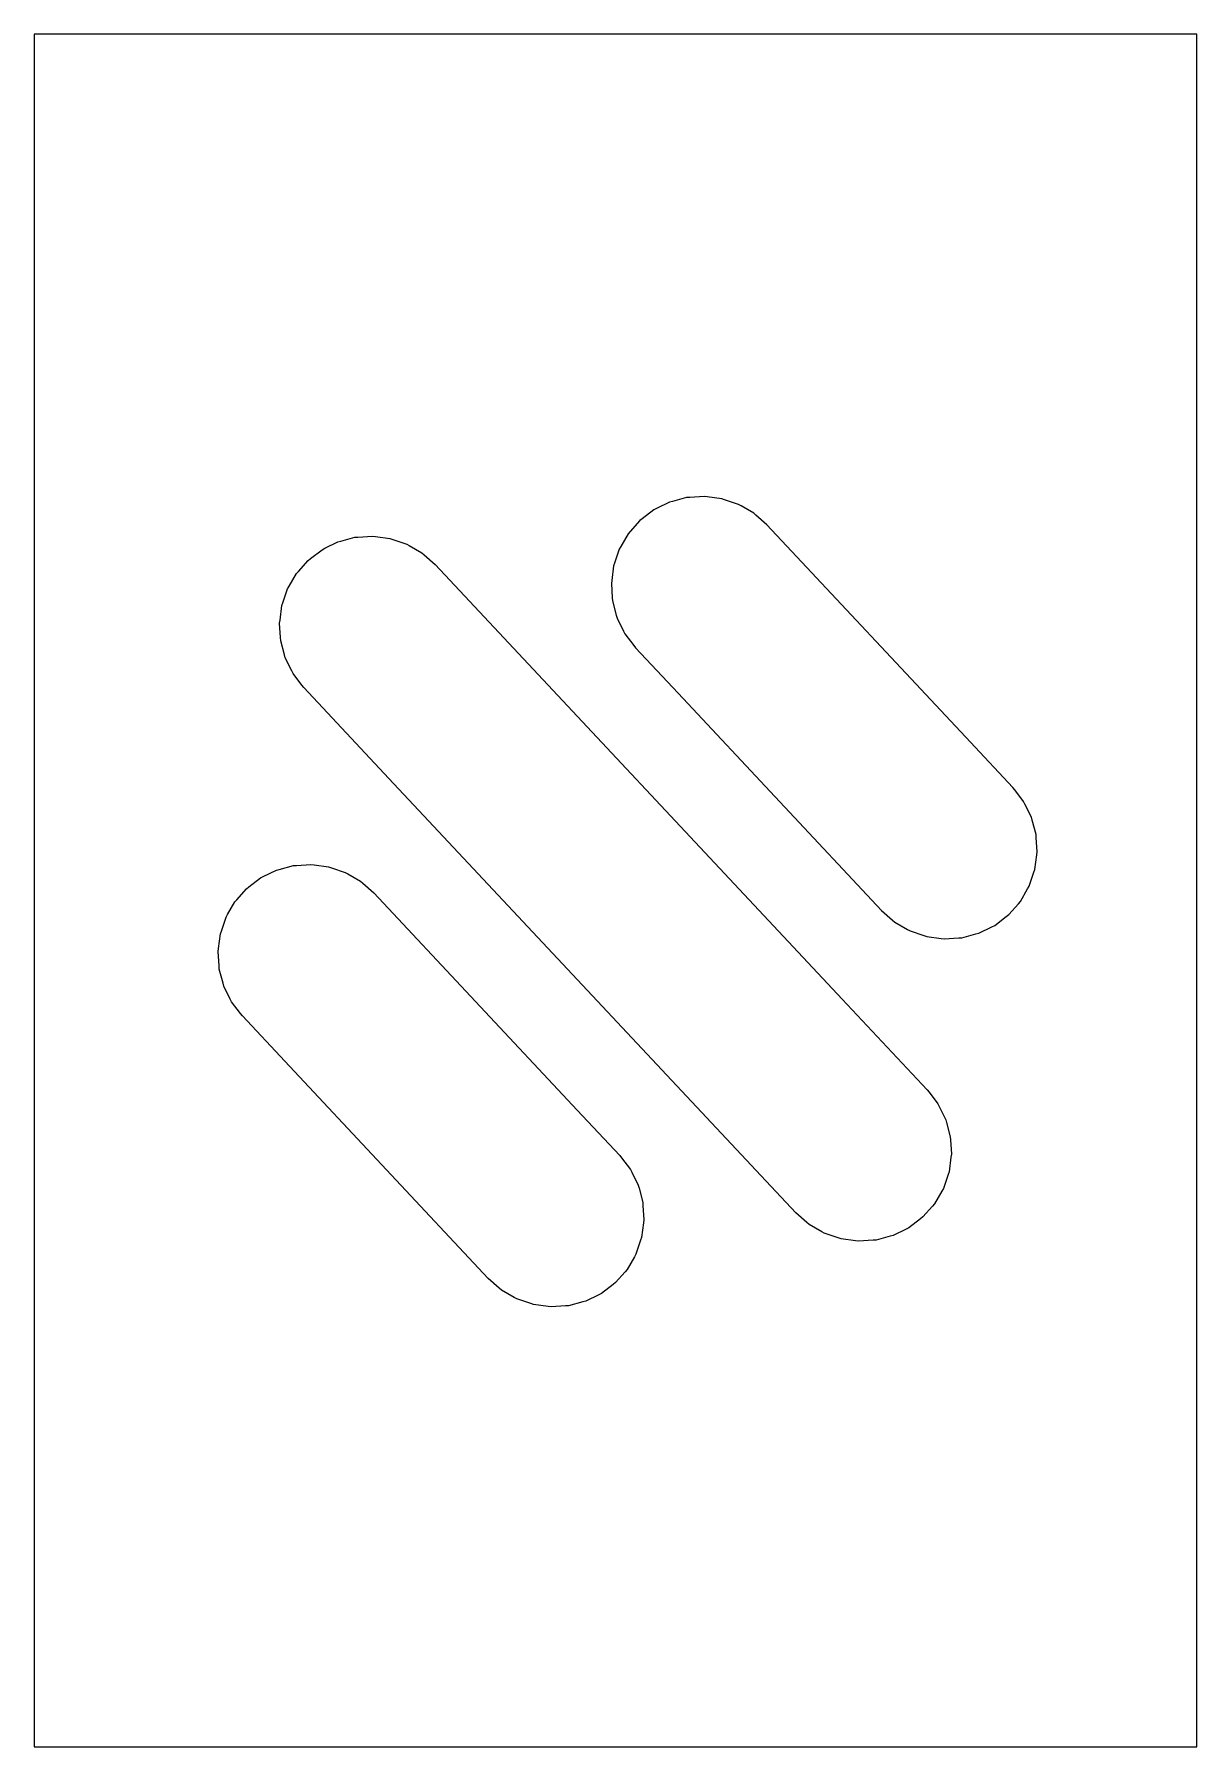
# Model space of a CAD drawing. Header units: metres. Extents: x -18.5 to 13.8, y -1.1 to 46.5.
import ezdxf

# ---------------------------------------------------------------- set-up
doc = ezdxf.new("R2010")
doc.units = ezdxf.units.M

msp = doc.modelspace()

# ---------------------------------------------------------------- linework, layer by layer
for p, q in [((-16.532, 46.5), (-18.55, 46.5)), ((-18.55, 46.5), (-18.55, 46.103)), ((-13.666, 46.5), (-16.532, 46.5)), ((-13.553, 46.5), (-13.666, 46.5)), ((-13.392, 46.5), (-13.553, 46.5)), ((-13.19, 46.5), (-13.392, 46.5)), ((-12.961, 46.5), (-13.19, 46.5)), ((-12.724, 46.5), (-12.961, 46.5)), ((-12.502, 46.5), (-12.724, 46.5)), ((-12.317, 46.5), (-12.502, 46.5)), ((-12.186, 46.5), (-12.317, 46.5)), ((-12.118, 46.5), (-12.186, 46.5)), ((1.894, 46.5), (-12.118, 46.5)), ((11.258, 46.5), (1.894, 46.5)), ((11.351, 46.5), (11.258, 46.5)), ((11.5, 46.5), (11.351, 46.5)), ((11.691, 46.5), (11.5, 46.5)), ((11.5, 46.5), (11.5, 46.5)), ((11.907, 46.5), (11.691, 46.5)), ((12.126, 46.5), (11.907, 46.5)), ((12.329, 46.5), (12.126, 46.5)), ((12.499, 46.5), (12.329, 46.5)), ((12.625, 46.5), (12.499, 46.5)), ((13.75, 46.5), (12.625, 46.5)), ((13.75, 43.623), (13.75, 46.5)), ((-18.55, 46.103), (-18.55, 45.575)), ((-18.55, 45.575), (-18.55, 45.527)), ((-18.55, 45.527), (-18.55, 45.426)), ((-18.55, 45.426), (-18.55, 45.276)), ((-18.55, 45.276), (-18.55, 45.083)), ((-18.55, 45.083), (-18.55, 42.337)), ((13.75, 41.808), (13.75, 43.623)), ((-18.55, 42.337), (-18.55, 42.237)), ((-18.55, 42.237), (-18.55, 42.114)), ((-18.55, 42.114), (-18.55, 40.702)), ((13.75, 16.905), (13.75, 41.808)), ((-18.55, 40.702), (-18.55, 40.617)), ((-18.55, 40.617), (-18.55, 40.527)), ((-18.55, 40.527), (-18.55, 40.439)), ((-18.55, 40.439), (-18.55, 40.361)), ((-18.55, 40.361), (-18.55, 40.101)), ((-18.55, 40.101), (-18.55, 37.889)), ((-18.55, 37.889), (-18.55, 37.414)), ((-18.55, 37.414), (-18.55, 36.064)), ((-18.55, 36.064), (-18.55, 8.73)), ((-0.897, 33.494), (-1.261, 33.315)), ((-0.815, 33.516), (-0.897, 33.494)), ((-0.424, 33.621), (-0.815, 33.516)), ((-0.339, 33.627), (-0.424, 33.621)), ((0.065, 33.653), (-0.339, 33.627)), ((0.149, 33.642), (0.065, 33.653)), ((0.551, 33.589), (0.149, 33.642)), ((0.632, 33.562), (0.551, 33.589)), ((1.015, 33.431), (0.632, 33.562)), ((1.089, 33.389), (1.015, 33.431)), ((1.44, 33.186), (1.089, 33.389)), ((-1.725, 32.98), (-1.993, 32.675)), ((-1.658, 33.031), (-1.725, 32.98)), ((-1.337, 33.278), (-1.658, 33.031)), ((-1.261, 33.315), (-1.337, 33.278)), ((1.503, 33.13), (1.44, 33.186)), ((1.808, 32.863), (1.503, 33.13)), ((7.461, 26.826), (1.808, 32.863)), ((-10.478, 32.211), (-10.115, 32.39)), ((-10.115, 32.39), (-10.033, 32.412)), ((-10.033, 32.412), (-9.641, 32.517)), ((-9.641, 32.517), (-9.557, 32.522)), ((-9.557, 32.522), (-9.152, 32.549)), ((-9.152, 32.549), (-9.068, 32.538)), ((-9.068, 32.538), (-8.666, 32.485)), ((-8.666, 32.485), (-8.586, 32.457)), ((-8.586, 32.457), (-8.202, 32.327)), ((-2.049, 32.611), (-2.251, 32.26)), ((-1.993, 32.675), (-2.049, 32.611)), ((-10.943, 31.875), (-10.876, 31.927)), ((-10.876, 31.927), (-10.554, 32.173)), ((-10.554, 32.173), (-10.478, 32.211)), ((-8.202, 32.327), (-8.129, 32.285)), ((-8.129, 32.285), (-7.778, 32.082)), ((-7.778, 32.082), (-7.714, 32.026)), ((-7.714, 32.026), (-7.409, 31.759)), ((-2.294, 32.187), (-2.424, 31.803)), ((-2.251, 32.26), (-2.294, 32.187)), ((-11.469, 31.156), (-11.266, 31.507)), ((-11.266, 31.507), (-11.21, 31.57)), ((-11.21, 31.57), (-10.943, 31.875)), ((-7.409, 31.759), (3.895, 19.684)), ((-2.451, 31.723), (-2.504, 31.321)), ((-2.424, 31.803), (-2.451, 31.723)), ((-11.642, 30.698), (-11.511, 31.082)), ((-11.511, 31.082), (-11.469, 31.156)), ((-2.504, 31.321), (-2.515, 31.237)), ((-2.515, 31.237), (-2.489, 30.832)), ((-11.722, 30.216), (-11.669, 30.618)), ((-11.669, 30.618), (-11.642, 30.698)), ((-2.489, 30.832), (-2.484, 30.748)), ((-2.484, 30.748), (-2.379, 30.356)), ((-11.733, 30.132), (-11.722, 30.216)), ((-11.707, 29.728), (-11.733, 30.132)), ((-2.379, 30.356), (-2.357, 30.274)), ((-2.357, 30.274), (-2.178, 29.911)), ((-11.701, 29.643), (-11.707, 29.728)), ((-11.596, 29.252), (-11.701, 29.643)), ((-2.178, 29.911), (-2.14, 29.835)), ((-2.14, 29.835), (-1.893, 29.513)), ((-1.893, 29.513), (-1.842, 29.446)), ((-11.574, 29.17), (-11.596, 29.252)), ((-11.395, 28.806), (-11.574, 29.17)), ((-1.842, 29.446), (-0.66, 28.183)), ((-11.358, 28.73), (-11.395, 28.806)), ((-11.111, 28.409), (-11.358, 28.73)), ((-11.059, 28.341), (-11.111, 28.409)), ((-8.695, 25.816), (-11.059, 28.341)), ((-0.66, 28.183), (4.993, 22.146)), ((8.643, 25.563), (7.461, 26.826)), ((2.609, 13.741), (-8.695, 25.816)), ((8.694, 25.496), (8.643, 25.563)), ((8.941, 25.174), (8.694, 25.496)), ((8.978, 25.098), (8.941, 25.174)), ((9.158, 24.735), (8.978, 25.098)), ((9.179, 24.653), (9.158, 24.735)), ((9.284, 24.261), (9.179, 24.653)), ((9.29, 24.177), (9.284, 24.261)), ((9.316, 23.772), (9.29, 24.177)), ((-11.741, 23.287), (-11.35, 23.392)), ((-11.35, 23.392), (-11.265, 23.397)), ((-11.265, 23.397), (-10.861, 23.424)), ((-10.861, 23.424), (-10.777, 23.413)), ((-10.777, 23.413), (-10.375, 23.36)), ((-10.375, 23.36), (-10.295, 23.332)), ((-10.295, 23.332), (-9.911, 23.202)), ((9.252, 23.286), (9.305, 23.688)), ((9.305, 23.688), (9.316, 23.772)), ((-12.584, 22.802), (-12.263, 23.048)), ((-12.263, 23.048), (-12.187, 23.086)), ((-12.187, 23.086), (-11.823, 23.265)), ((-11.823, 23.265), (-11.741, 23.287)), ((-9.911, 23.202), (-9.837, 23.16)), ((-9.837, 23.16), (-9.487, 22.957)), ((-9.487, 22.957), (-9.423, 22.901)), ((-9.423, 22.901), (-9.118, 22.634)), ((9.095, 22.822), (9.225, 23.206)), ((9.225, 23.206), (9.252, 23.286)), ((-13.178, 22.031), (-12.975, 22.382)), ((-12.975, 22.382), (-12.919, 22.445)), ((-12.919, 22.445), (-12.652, 22.75)), ((-12.652, 22.75), (-12.584, 22.802)), ((-9.118, 22.634), (-3.466, 16.596)), ((8.794, 22.334), (8.849, 22.398)), ((8.849, 22.398), (9.052, 22.749)), ((9.052, 22.749), (9.095, 22.822)), ((9.052, 22.749), (9.052, 22.749)), ((-13.35, 21.573), (-13.22, 21.957)), ((-13.22, 21.957), (-13.178, 22.031)), ((4.993, 22.146), (5.297, 21.879)), ((8.137, 21.731), (8.459, 21.978)), ((8.459, 21.978), (8.526, 22.03)), ((8.526, 22.03), (8.794, 22.334)), ((-13.431, 21.091), (-13.378, 21.493)), ((-13.378, 21.493), (-13.35, 21.573)), ((5.297, 21.879), (5.361, 21.823)), ((5.361, 21.823), (5.712, 21.62)), ((5.712, 21.62), (5.785, 21.578)), ((5.785, 21.578), (6.169, 21.447)), ((6.169, 21.447), (6.249, 21.42)), ((7.224, 21.388), (7.616, 21.493)), ((7.616, 21.493), (7.698, 21.515)), ((7.698, 21.515), (8.061, 21.694)), ((8.061, 21.694), (8.137, 21.731)), ((-13.442, 21.007), (-13.431, 21.091)), ((-13.415, 20.603), (-13.442, 21.007)), ((6.249, 21.42), (6.651, 21.367)), ((6.651, 21.367), (6.735, 21.356)), ((6.735, 21.356), (7.14, 21.382)), ((7.14, 21.382), (7.224, 21.388)), ((-13.41, 20.518), (-13.415, 20.603)), ((-13.305, 20.127), (-13.41, 20.518)), ((-13.283, 20.045), (-13.305, 20.127)), ((-13.104, 19.681), (-13.283, 20.045)), ((-13.066, 19.605), (-13.104, 19.681)), ((-12.82, 19.284), (-13.066, 19.605)), ((3.895, 19.684), (6.259, 17.159)), ((-12.768, 19.216), (-12.82, 19.284)), ((-11.586, 17.954), (-12.768, 19.216)), ((-5.934, 11.916), (-11.586, 17.954)), ((6.259, 17.159), (6.311, 17.091)), ((6.311, 17.091), (6.558, 16.77)), ((6.558, 16.77), (6.595, 16.694)), ((6.595, 16.694), (6.774, 16.33)), ((13.75, 3.664), (13.75, 16.905)), ((-3.466, 16.596), (-2.284, 15.334)), ((6.774, 16.33), (6.796, 16.248)), ((6.796, 16.248), (6.901, 15.857)), ((6.901, 15.857), (6.907, 15.772)), ((6.907, 15.772), (6.933, 15.368)), ((-2.284, 15.334), (-2.232, 15.266)), ((-2.232, 15.266), (-1.985, 14.945)), ((6.922, 15.284), (6.869, 14.882)), ((6.933, 15.368), (6.922, 15.284)), ((-1.985, 14.945), (-1.948, 14.869)), ((-1.948, 14.869), (-1.769, 14.505)), ((6.842, 14.802), (6.711, 14.418)), ((6.869, 14.882), (6.842, 14.802)), ((-1.769, 14.505), (-1.747, 14.423)), ((-1.747, 14.423), (-1.642, 14.032)), ((6.669, 14.344), (6.466, 13.993)), ((6.711, 14.418), (6.669, 14.344)), ((-1.642, 14.032), (-1.636, 13.947)), ((-1.636, 13.947), (-1.61, 13.543)), ((6.41, 13.93), (6.143, 13.625)), ((6.466, 13.993), (6.41, 13.93)), ((-1.621, 13.459), (-1.674, 13.057)), ((-1.61, 13.543), (-1.621, 13.459)), ((2.914, 13.474), (2.609, 13.741)), ((2.978, 13.418), (2.914, 13.474)), ((3.329, 13.215), (2.978, 13.418)), ((6.076, 13.573), (5.754, 13.327)), ((6.143, 13.625), (6.076, 13.573)), ((-1.701, 12.977), (-1.832, 12.593)), ((-1.674, 13.057), (-1.701, 12.977)), ((-1.674, 13.057), (-1.674, 13.057)), ((3.402, 13.173), (3.329, 13.215)), ((3.786, 13.043), (3.402, 13.173)), ((3.402, 13.173), (3.402, 13.173)), ((3.866, 13.015), (3.786, 13.043)), ((4.268, 12.962), (3.866, 13.015)), ((4.352, 12.951), (4.268, 12.962)), ((4.757, 12.978), (4.352, 12.951)), ((4.841, 12.983), (4.757, 12.978)), ((5.233, 13.088), (4.841, 12.983)), ((5.315, 13.11), (5.233, 13.088)), ((5.678, 13.289), (5.315, 13.11)), ((5.754, 13.327), (5.678, 13.289)), ((-1.874, 12.519), (-2.077, 12.168)), ((-1.832, 12.593), (-1.874, 12.519)), ((-5.629, 11.649), (-5.934, 11.916)), ((-2.133, 12.105), (-2.4, 11.8)), ((-2.077, 12.168), (-2.133, 12.105)), ((-5.565, 11.593), (-5.629, 11.649)), ((-5.214, 11.39), (-5.565, 11.593)), ((-2.865, 11.464), (-3.228, 11.285)), ((-2.789, 11.502), (-2.865, 11.464)), ((-2.467, 11.748), (-2.789, 11.502)), ((-2.4, 11.8), (-2.467, 11.748)), ((-5.141, 11.348), (-5.214, 11.39)), ((-4.757, 11.218), (-5.141, 11.348)), ((-4.677, 11.19), (-4.757, 11.218)), ((-4.275, 11.137), (-4.677, 11.19)), ((-4.191, 11.126), (-4.275, 11.137)), ((-3.786, 11.153), (-4.191, 11.126)), ((-3.702, 11.158), (-3.786, 11.153)), ((-3.31, 11.263), (-3.702, 11.158)), ((-3.228, 11.285), (-3.31, 11.263)), ((-18.55, 8.73), (-18.55, 7.152)), ((-18.55, 7.152), (-18.55, 5.611)), ((-18.55, 5.611), (-18.55, 4.946)), ((-18.55, 4.946), (-18.55, 4.866)), ((-18.55, 4.866), (-18.55, 3.491)), ((-18.55, 3.491), (-18.55, 3.376)), ((-18.55, 3.376), (-18.55, 3.286)), ((13.75, 1.835), (13.75, 3.664)), ((-18.55, 3.286), (-18.55, 0.559)), ((13.75, -1.1), (13.75, 1.835)), ((-18.55, 0.559), (-18.55, 0.38)), ((-18.55, 0.38), (-18.55, 0.246)), ((-18.55, 0.246), (-18.55, 0.163)), ((-18.55, 0.163), (-18.55, -0.611)), ((-18.55, -0.611), (-18.55, -0.66)), ((-18.55, -0.66), (-18.55, -1.1)), ((-18.55, -1.1), (-17.927, -1.1)), ((-17.927, -1.1), (-16.532, -1.1)), ((-16.532, -1.1), (-13.666, -1.1)), ((-13.666, -1.1), (-13.553, -1.1)), ((-13.553, -1.1), (-13.392, -1.1)), ((-13.392, -1.1), (-13.19, -1.1)), ((-13.19, -1.1), (-12.961, -1.1)), ((-12.961, -1.1), (-12.724, -1.1)), ((-12.724, -1.1), (-12.502, -1.1)), ((-12.502, -1.1), (-12.317, -1.1)), ((-12.317, -1.1), (-12.186, -1.1)), ((-12.186, -1.1), (-12.118, -1.1)), ((-12.118, -1.1), (1.894, -1.1)), ((1.894, -1.1), (11.258, -1.1)), ((11.258, -1.1), (11.351, -1.1)), ((11.351, -1.1), (11.5, -1.1)), ((11.5, -1.1), (11.691, -1.1)), ((11.691, -1.1), (11.907, -1.1)), ((11.907, -1.1), (12.126, -1.1)), ((12.126, -1.1), (12.329, -1.1)), ((12.329, -1.1), (12.499, -1.1)), ((12.499, -1.1), (12.625, -1.1)), ((12.625, -1.1), (13.75, -1.1))]:
    msp.add_line(p, q)

doc.saveas('drawing.dxf')
